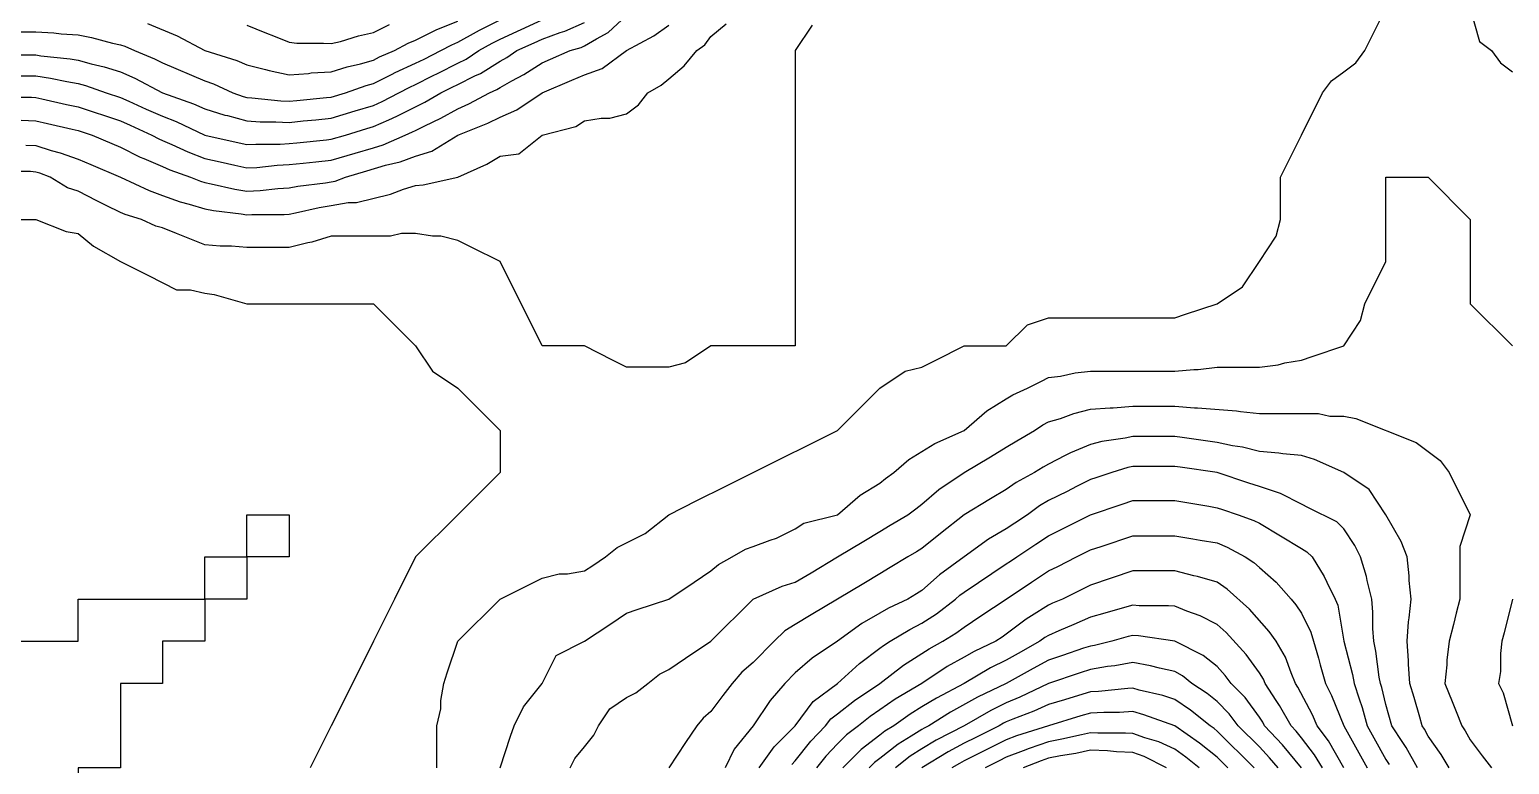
# Model space of a CAD drawing. Header units: inches. Extents: x 794995 to 811195, y 2485918 to 2508058.
# Drawn here: x 797181 to 798233, y 2488831 to 2489353 of the extents above; entities that cross this region are included whole.
import ezdxf

# ---------------------------------------------------------------- set-up
doc = ezdxf.new("R2010")
doc.units = ezdxf.units.IN
doc.header["$MEASUREMENT"] = 0
doc.layers.add('contour', color=7, linetype='Continuous')

msp = doc.modelspace()

# ---------------------------------------------------------------- linework, layer by layer
at = {"layer": 'contour'}
for points in [[(797158.3, 2489305.2), (797182, 2489305.2), (797185.2, 2489305), (797189.4, 2489304.1), (797207, 2489300.2), (797215.2, 2489298.4), (797245.2, 2489288.4), (797252.1, 2489285.3), (797267.7, 2489278.4), (797272.6, 2489275.8), (797275.2, 2489274.6), (797281.8, 2489271.7), (797293.2, 2489266.4), (797305.2, 2489261.7), (797316.1, 2489259.3), (797326.6, 2489256.9), (797335.2, 2489255), (797342.2, 2489255.4), (797356.6, 2489256.9), (797365.2, 2489257.4), (797375.2, 2489258.4), (797384.2, 2489259.3), (797395.2, 2489260.4), (797412.3, 2489265.5), (797425.2, 2489269.4), (797432.1, 2489271.4), (797447.7, 2489278.4), (797452.9, 2489280.6), (797455.2, 2489281.7), (797461.8, 2489285), (797473.2, 2489290.4), (797485.2, 2489297.1), (797493, 2489300.5), (797507.7, 2489308.4), (797512.9, 2489310.7), (797515.2, 2489312.1), (797523.7, 2489316.9), (797532.1, 2489321.4), (797545.2, 2489329.8), (797551.2, 2489332.4), (797565.2, 2489338.4), (797572.9, 2489340.7), (797575.2, 2489341.7), (797583.7, 2489346.9), (797592.1, 2489351.4), (797605.2, 2489363.4)], [(797470.2, 2488828.4), (797470.2, 2488858.4), (797473.2, 2488870.4), (797473.2, 2488876.4), (797475.2, 2488888.4), (797477.7, 2488895.9), (797485.2, 2488918.4), (797515.2, 2488948.4), (797535.2, 2488958.4), (797545.2, 2488963.4), (797557.2, 2488966.4), (797563.2, 2488966.4), (797575.2, 2488968.4), (797581.2, 2488972.4), (797590.2, 2488978.4), (797598.5, 2488985), (797605.2, 2488988.4), (797618.5, 2488995), (797635.2, 2489008.4), (797655.2, 2489018.4), (797675.2, 2489028.4), (797695.2, 2489038.4), (797715.2, 2489048.4), (797735.2, 2489058.4), (797755.2, 2489068.4), (797785.2, 2489098.4), (797803.2, 2489110.4), (797815.2, 2489113.4), (797825.2, 2489118.4), (797845.2, 2489128.4), (797875.2, 2489128.4), (797890.2, 2489143.4), (797905.2, 2489148.4), (797995.2, 2489148.4), (798002.7, 2489150.9), (798025.2, 2489158.4), (798043.2, 2489170.4), (798055.2, 2489188.4), (798067.2, 2489206.4), (798070.2, 2489218.4), (798070.2, 2489248.4), (798085.2, 2489278.4), (798100.2, 2489308.4), (798106.6, 2489316.9), (798115.2, 2489323.4), (798123.7, 2489329.8), (798130.2, 2489338.4), (798145.2, 2489368.4)], [(798205.2, 2489368.4), (798211.8, 2489345), (798220.2, 2489338.4), (798226.6, 2489329.8), (798235.2, 2489323.4)], [(797155.2, 2489351.7), (797185.2, 2489351.7), (797197.8, 2489351), (797203.2, 2489350.4), (797215.2, 2489349.6), (797224.6, 2489347.8), (797239.7, 2489343.8), (797245.2, 2489342.6), (797248.3, 2489341.5), (797255.2, 2489338.4), (797269.4, 2489332.6), (797275.2, 2489329.8), (797305.2, 2489316.9), (797311.5, 2489314.7), (797325.2, 2489308.4), (797332.6, 2489305.8), (797335.2, 2489305), (797338.7, 2489304.8), (797359.4, 2489302.6), (797365.2, 2489302.4), (797370.6, 2489302.9), (797391.8, 2489305), (797395.2, 2489305.4), (797405.2, 2489308.4), (797419.9, 2489313.6), (797425.2, 2489315), (797438.5, 2489321.7), (797440.7, 2489322.8), (797455.2, 2489329.4), (797461.2, 2489332.4), (797473.2, 2489338.4), (797480.9, 2489342.6), (797485.2, 2489344.4), (797498.5, 2489351.7), (797500.6, 2489352.9), (797515.2, 2489360.2)], [(797155.2, 2489335.4), (797185.2, 2489335.4), (797188.7, 2489334.8), (797209.4, 2489332.6), (797215.2, 2489331.7), (797224.4, 2489329.1), (797233.7, 2489326.9), (797245.2, 2489323.4), (797255.6, 2489318.8), (797275.2, 2489308.4), (797297.3, 2489300.5), (797305.2, 2489297.1), (797319.4, 2489292.6), (797321.3, 2489292.2), (797335.2, 2489288.4), (797344.6, 2489287.8), (797355.7, 2489287.8), (797365.2, 2489287.4), (797375.2, 2489288.4), (797384.2, 2489289.3), (797395.2, 2489290.4), (797412.3, 2489295.5), (797425.2, 2489299.4), (797431.4, 2489302.2), (797443.2, 2489308.4), (797451, 2489312.5), (797455.2, 2489314.4), (797467.2, 2489320.4), (797471.2, 2489322.4), (797485.2, 2489329.4), (797491.2, 2489332.4), (797500.2, 2489338.4), (797509.7, 2489343.8), (797515.2, 2489346.5), (797545.2, 2489360.2)], [(797155.2, 2489320.4), (797185.2, 2489320.4), (797195.6, 2489318.8), (797207.2, 2489316.4), (797215.2, 2489315), (797220.4, 2489313.6), (797235.2, 2489308.4), (797245.2, 2489305), (797251.2, 2489302.4), (797263.6, 2489296.8), (797275.2, 2489291.7), (797284.8, 2489288), (797305.2, 2489278.4), (797329.7, 2489272.9), (797335.2, 2489271.7), (797341.5, 2489272), (797358.8, 2489272), (797365.2, 2489272.4), (797370.6, 2489272.9), (797391.8, 2489275), (797395.2, 2489275.4), (797405.2, 2489278.4), (797420.5, 2489283), (797425.2, 2489284.4), (797436.1, 2489289.3), (797441.8, 2489291.7), (797455.2, 2489298.4), (797461.8, 2489301.7), (797473.2, 2489308.4), (797481.2, 2489312.4), (797485.2, 2489314.4), (797497.2, 2489320.4), (797501.3, 2489322.2), (797515.2, 2489330.9), (797520, 2489333.6), (797527.2, 2489338.4), (797539.5, 2489344), (797545.2, 2489346.5), (797558, 2489351.2), (797561.3, 2489352.2), (797575.2, 2489358.4)], [(797737.2, 2489356.4), (797725.2, 2489338.4), (797725.2, 2489128.4), (797695.2, 2489128.4), (797665.2, 2489128.4), (797647.2, 2489116.4), (797635.2, 2489113.4), (797605.2, 2489113.4), (797595.2, 2489118.4), (797575.2, 2489128.4), (797545.2, 2489128.4), (797515.2, 2489188.4), (797495.2, 2489198.4), (797485.2, 2489203.4), (797473.2, 2489206.4), (797467.2, 2489206.4), (797455.2, 2489208.4), (797445.2, 2489208.4), (797437.2, 2489206.4), (797395.2, 2489206.4), (797381.3, 2489202.2), (797378.5, 2489201.7), (797365.2, 2489198.4), (797335.2, 2489198.4), (797324.2, 2489199.3), (797316.1, 2489199.3), (797305.2, 2489200.4), (797292.3, 2489205.5), (797285.2, 2489208.4), (797275.2, 2489212.4), (797270.5, 2489213.7), (797260.2, 2489218.4), (797248.7, 2489221.9), (797245.2, 2489223.4), (797235.2, 2489228.4), (797228.5, 2489231.7), (797215.2, 2489238.4), (797207.7, 2489240.9), (797195.2, 2489248.4), (797188, 2489251.2), (797185.2, 2489252.1), (797181.2, 2489252.4), (797159.2, 2489252.4)], [(797174.6, 2489289), (797185.2, 2489288.4), (797193.3, 2489286.5), (797210.9, 2489282.6), (797215.2, 2489281.7), (797225.2, 2489278.4), (797239.2, 2489272.4), (797245.2, 2489269.8), (797259.4, 2489262.6), (797261.8, 2489261.7), (797275.2, 2489255.9), (797280.4, 2489253.6), (797295.2, 2489248.4), (797302.3, 2489245.5), (797305.2, 2489244.6), (797309.8, 2489243.7), (797326.6, 2489239.8), (797335.2, 2489238.4), (797344.6, 2489238.9), (797357.2, 2489240.4), (797365.2, 2489240.9), (797371.5, 2489242), (797391.2, 2489244.4), (797395.2, 2489245), (797398, 2489245.5), (797405.2, 2489248.4), (797420.5, 2489253), (797433.7, 2489256.9), (797444.2, 2489259.3), (797455.2, 2489263.4), (797466.6, 2489266.9), (797485.2, 2489278.4), (797506.6, 2489286.9), (797515.2, 2489291.2), (797527.2, 2489296.4), (797545.2, 2489308.4), (797566.2, 2489317.4), (797575.2, 2489321.2), (797587.8, 2489325.7), (797605.2, 2489338.4), (797624.6, 2489349), (797635.2, 2489356.4)], [(797178.1, 2489271.3), (797185.2, 2489270.9), (797196.1, 2489267.5), (797202.5, 2489265.7), (797215.2, 2489261.2), (797224.2, 2489257.4), (797245.2, 2489248.4), (797265.7, 2489238.9), (797275.2, 2489235.5), (797287.8, 2489231), (797294.2, 2489229.3), (797305.2, 2489225.9), (797311.5, 2489224.7), (797331.2, 2489222.4), (797335.2, 2489221.7), (797338.7, 2489221.9), (797361.6, 2489221.9), (797365.2, 2489222.1), (797369.8, 2489223), (797386.6, 2489226.9), (797395.2, 2489228.4), (797407.2, 2489230.4), (797413.2, 2489230.4), (797437.2, 2489236.4), (797446.6, 2489239.8), (797455.2, 2489242.4), (797460.6, 2489242.9), (797485.2, 2489248.4), (797505.9, 2489257.6), (797515.2, 2489263.4), (797528.5, 2489265), (797545.2, 2489278.4), (797569.2, 2489284.4), (797575.2, 2489288.4), (797587.2, 2489290.4), (797593.2, 2489290.4), (797605.2, 2489293.4), (797613.7, 2489299.8), (797620.2, 2489308.4), (797629.7, 2489313.8), (797635.2, 2489318.4), (797646.1, 2489327.5), (797655.2, 2489338.4), (797660.9, 2489342.6), (797665.2, 2489348.4), (797676.1, 2489357.5)], [(797264.6, 2489357.8), (797285.7, 2489349), (797305.2, 2489338.4), (797328.1, 2489331.3), (797335.2, 2489328.4), (797348.5, 2489325), (797351, 2489324.2), (797365.2, 2489321.2), (797379, 2489322.2), (797381, 2489322.5), (797395.2, 2489323.4), (797406.6, 2489326.9), (797415.9, 2489329.1), (797425.2, 2489331.7), (797429.6, 2489333.9), (797440.2, 2489338.4), (797449.9, 2489343.6), (797455.2, 2489345.9), (797470.2, 2489353.4), (797485.2, 2489359.4)], [(797335.2, 2489356.4), (797348, 2489351.2), (797355.2, 2489348.4), (797365.2, 2489344.4), (797370.6, 2489343.8), (797389.7, 2489343.8), (797395.2, 2489343.4), (797401.8, 2489345), (797414.6, 2489349), (797425.2, 2489351.2), (797436.6, 2489356.9)], [(797515.2, 2488828.4), (797522.7, 2488850.9), (797525.2, 2488858.4), (797531.8, 2488871.7), (797545.2, 2488888.4), (797555.2, 2488908.4), (797575.2, 2488918.4), (797593.2, 2488930.4), (797605.2, 2488938.4), (797612.7, 2488940.9), (797635.2, 2488948.4), (797653.2, 2488960.4), (797665.2, 2488968.4), (797670.6, 2488972.9), (797680.2, 2488978.4), (797689.7, 2488983.8), (797695.2, 2488985.9), (797707.2, 2488990.4), (797711.8, 2488991.7), (797725.2, 2488998.4), (797731.2, 2489002.4), (797755.2, 2489008.4), (797771.3, 2489022.2), (797785.2, 2489030.9), (797789.4, 2489034.1), (797795.2, 2489038.4), (797805.9, 2489047.6), (797824.4, 2489059.1), (797845.2, 2489068.4), (797861.3, 2489082.2), (797875.2, 2489090.9), (797879.8, 2489093.7), (797890.2, 2489098.4), (797900.2, 2489103.4), (797905.2, 2489105.9), (797913.7, 2489106.9), (797924.2, 2489109.3), (797935.2, 2489110.4), (797995.2, 2489110.4), (798008.5, 2489111.7), (798011.8, 2489111.7), (798025.2, 2489113.4), (798055.2, 2489113.4), (798068.5, 2489115), (798073.2, 2489116.4), (798085.2, 2489118.4), (798092.7, 2489120.9), (798115.2, 2489128.4), (798127.2, 2489146.4), (798130.2, 2489158.4), (798145.2, 2489188.4), (798145.2, 2489218.4), (798145.2, 2489248.4), (798175.2, 2489248.4), (798205.2, 2489218.4), (798205.2, 2489158.4), (798235.2, 2489128.4)], [(797125.2, 2489218.4), (797185.2, 2489218.4), (797206.6, 2489209.8), (797215.2, 2489208.4), (797226.1, 2489199.3), (797245.2, 2489188.4), (797265.2, 2489178.4), (797285.2, 2489168.4), (797295.2, 2489168.4), (797305.2, 2489165.9), (797311.8, 2489165), (797335.2, 2489158.4), (797425.2, 2489158.4), (797455.2, 2489128.4), (797467.2, 2489110.4), (797485.2, 2489098.4), (797515.2, 2489068.4), (797515.2, 2489038.4), (797485.2, 2489008.4), (797455.2, 2488978.4), (797440.2, 2488948.4), (797425.2, 2488918.4), (797410.2, 2488888.4), (797395.2, 2488858.4), (797380.2, 2488828.4)], [(797565.2, 2488828.4), (797568.5, 2488835), (797575.2, 2488843.4), (797581.8, 2488851.7), (797585.2, 2488858.4), (797593.2, 2488870.4), (797605.2, 2488878.4), (797611.8, 2488881.7), (797620.2, 2488888.4), (797628.5, 2488895), (797635.2, 2488898.4), (797647.2, 2488906.4), (797665.2, 2488918.4), (797695.2, 2488948.4), (797715.9, 2488957.6), (797725.2, 2488960.4), (797736.4, 2488967.1), (797755.2, 2488978.4), (797773.9, 2488989.6), (797785.2, 2488996.4), (797792.7, 2489000.9), (797805.2, 2489008.4), (797810.9, 2489012.6), (797815.2, 2489015.9), (797827.2, 2489026.4), (797845.2, 2489038.4), (797863.9, 2489049.6), (797875.2, 2489056.4), (797882.7, 2489060.9), (797895.2, 2489068.4), (797901.2, 2489072.4), (797905.2, 2489074.4), (797913.7, 2489076.9), (797923.2, 2489080.4), (797935.2, 2489083.4), (797949, 2489084.5), (797951.3, 2489084.5), (797965.2, 2489085.5), (797995.2, 2489085.5), (798009, 2489084.5), (798011.3, 2489084.5), (798039, 2489082.2), (798041.8, 2489081.7), (798055.2, 2489080.4), (798097.2, 2489080.4), (798105.2, 2489078.4), (798115.2, 2489078.4), (798123.7, 2489076.9), (798166.6, 2489059.8), (798183.7, 2489046.9), (798190.2, 2489038.4), (798205.2, 2489008.4), (798197.7, 2488985.9), (798197.7, 2488948.4), (798195.2, 2488938.4), (798193.2, 2488930.4), (798190.2, 2488918.4), (798188.5, 2488905), (798188.5, 2488901.7), (798187.2, 2488888.4), (798192.3, 2488875.5), (798195.2, 2488868.4), (798199.2, 2488858.4), (798201.6, 2488854.8), (798205.2, 2488848.4), (798213.7, 2488836.9), (798220.2, 2488828.4)], [(798190.2, 2488828.4), (798184.6, 2488837.8), (798175.2, 2488850.9), (798172.6, 2488855.8), (798170.9, 2488858.4), (798169.2, 2488864.4), (798165.2, 2488878.4), (798162.3, 2488888.4), (798161.3, 2488902.2), (798161.3, 2488904.5), (798160.2, 2488918.4), (798161.3, 2488932.2), (798161.8, 2488935), (798163.2, 2488948.4), (798161.8, 2488961.7), (798161.8, 2488965), (798160.2, 2488978.4), (798156.1, 2488989.3), (798145.2, 2489008.4), (798133.2, 2489026.4), (798115.2, 2489038.4), (798094.4, 2489047.6), (798085.2, 2489050.4), (798071.8, 2489051.7), (798069, 2489052.2), (798055.2, 2489053.4), (798043.2, 2489056.4), (798036.1, 2489057.5), (798025.2, 2489059.8), (798000.2, 2489063.4), (797995.2, 2489064.1), (797965.2, 2489064.1), (797959.7, 2489062.9), (797943.2, 2489060.4), (797935.2, 2489058.4), (797921, 2489052.5), (797917.2, 2489050.4), (797905.2, 2489044.4), (797901.4, 2489042.1), (797895.2, 2489038.4), (797882.2, 2489031.3), (797875.2, 2489026.4), (797863.9, 2489019.6), (797845.2, 2489008.4), (797828.5, 2488995), (797815.2, 2488984.4), (797811.4, 2488982.1), (797805.2, 2488978.4), (797792.7, 2488970.9), (797785.2, 2488966.4), (797773.9, 2488959.6), (797755.2, 2488948.4), (797736.4, 2488937.1), (797725.2, 2488930.4), (797717.7, 2488925.9), (797710.2, 2488918.4), (797695.2, 2488903.4), (797687.2, 2488896.4), (797680.2, 2488888.4), (797673.7, 2488879.8), (797665.2, 2488868.4), (797659.7, 2488863.8), (797655.2, 2488858.4), (797647.2, 2488846.4), (797635.2, 2488828.4)], [(798167.7, 2488828.4), (798159.6, 2488842.8), (798157.2, 2488846.4), (798149.4, 2488858.4), (798145.2, 2488873.4), (798142.3, 2488885.5), (798141.4, 2488888.4), (798140.5, 2488893), (798138.1, 2488911.3), (798136.6, 2488918.4), (798135.9, 2488927.6), (798135.9, 2488939.1), (798135.2, 2488948.4), (798131.8, 2488961.7), (798131.3, 2488964.5), (798127.2, 2488978.4), (798123.2, 2488986.4), (798115.2, 2488998.4), (798110.2, 2489003.4), (798090.2, 2489013.4), (798085.2, 2489015.9), (798070.2, 2489023.4), (798055.2, 2489028.4), (798047.7, 2489030.9), (798025.2, 2489038.4), (797998.9, 2489042.1), (797995.2, 2489042.6), (797965.2, 2489042.6), (797961.6, 2489041.9), (797950.2, 2489038.4), (797938.9, 2489034.6), (797935.2, 2489033.4), (797925.2, 2489028.4), (797918.5, 2489025), (797905.2, 2489018.4), (797898.8, 2489014.7), (797890.2, 2489008.4), (797881.2, 2489002.4), (797875.2, 2488998.4), (797862.5, 2488991), (797845.2, 2488978.4), (797827.8, 2488965.7), (797815.2, 2488954.4), (797811.4, 2488952.1), (797805.2, 2488948.4), (797791.5, 2488942), (797785.2, 2488938.4), (797772.5, 2488931), (797755.2, 2488918.4), (797737.2, 2488906.4), (797725.2, 2488895.9), (797717.7, 2488888.4), (797707.2, 2488876.4), (797695.2, 2488858.4), (797681.8, 2488841.7), (797675.2, 2488828.4)], [(797699.4, 2488828.4), (797710.2, 2488843.4), (797725.2, 2488858.4), (797737.8, 2488875.7), (797755.2, 2488888.4), (797770.9, 2488902.6), (797785.2, 2488913.4), (797788, 2488915.5), (797792.7, 2488918.4), (797806.6, 2488926.9), (797815.2, 2488931.2), (797825.6, 2488937.9), (797839.2, 2488948.4), (797842.3, 2488951.2), (797845.2, 2488953.4), (797875.2, 2488973.4), (797878.2, 2488975.4), (797882.7, 2488978.4), (797896.2, 2488987.4), (797905.2, 2488993.4), (797915.2, 2488998.4), (797935.2, 2489008.4), (797957.7, 2489015.9), (797965.2, 2489018.4), (797995.2, 2489018.4), (798019.2, 2489014.4), (798025.2, 2489013.4), (798028.9, 2489012.1), (798040.2, 2489008.4), (798051.2, 2489004.4), (798055.2, 2489002.4), (798085.2, 2488984.4), (798088.9, 2488982.1), (798092.7, 2488978.4), (798101.3, 2488964.5), (798103.2, 2488960.4), (798109.2, 2488948.4), (798110.9, 2488944.1), (798115.2, 2488918.4), (798121.5, 2488894.7), (798122.7, 2488888.4), (798126.1, 2488877.5), (798128.2, 2488871.4), (798131.8, 2488858.4), (798136.6, 2488849.8), (798145.2, 2488834.4), (798147.6, 2488830.8)], [(797155.2, 2488918.4), (797185.2, 2488918.4), (797215.2, 2488918.4), (797215.2, 2488948.4), (797275.2, 2488948.4), (797305.2, 2488948.4), (797305.2, 2488978.4), (797335.2, 2488978.4), (797335.2, 2489008.4), (797365.2, 2489008.4), (797365.2, 2488978.4), (797335.2, 2488978.4), (797335.2, 2488948.4), (797305.2, 2488948.4), (797305.2, 2488918.4), (797275.2, 2488918.4), (797275.2, 2488888.4), (797245.2, 2488888.4), (797245.2, 2488858.4), (797245.2, 2488828.4), (797215.2, 2488828.4), (797215.2, 2488798.4), (797125.2, 2488798.4)], [(797722.7, 2488830.9), (797725.2, 2488833.4), (797736.3, 2488847.3), (797746.6, 2488858.4), (797750.4, 2488863.2), (797755.2, 2488866.9), (797767.2, 2488876.4), (797785.2, 2488888.4), (797802.1, 2488901.4), (797815.2, 2488909.8), (797820.4, 2488913.1), (797830.2, 2488918.4), (797839.4, 2488924.1), (797845.2, 2488928.4), (797857.2, 2488936.4), (797875.2, 2488948.4), (797893.2, 2488960.4), (797905.2, 2488968.4), (797911.8, 2488971.7), (797925.2, 2488978.4), (797931.8, 2488981.7), (797935.2, 2488983.4), (797942.7, 2488985.9), (797965.2, 2488993.4), (797995.2, 2488993.4), (798008, 2488991.2), (798013.2, 2488990.4), (798025.2, 2488988.4), (798032.2, 2488985.4), (798045.2, 2488978.4), (798051.2, 2488974.4), (798055.2, 2488970.9), (798067.2, 2488960.4), (798077.7, 2488948.4), (798081.2, 2488944.4), (798085.2, 2488938.4), (798091.8, 2488925), (798093.7, 2488918.4), (798097.2, 2488906.4), (798098.5, 2488901.7), (798102.3, 2488888.4), (798106.6, 2488879.8), (798115.2, 2488858.4), (798125.9, 2488839.1), (798131.8, 2488828.4)], [(798115.2, 2488828.4), (798104.4, 2488847.6), (798096.4, 2488858.4), (798093, 2488866.2), (798082.6, 2488885.8), (798080.9, 2488888.4), (798077.7, 2488895.9), (798073.9, 2488907.1), (798067.2, 2488918.4), (798062.2, 2488925.4), (798048.1, 2488941.3), (798032.2, 2488955.4), (798025.2, 2488960.4), (798011.3, 2488964.5), (798008.5, 2488965), (797995.2, 2488968.4), (797965.2, 2488968.4), (797935.2, 2488958.4), (797928.5, 2488955), (797915.2, 2488948.4), (797908.2, 2488945.4), (797905.2, 2488944.1), (797893.2, 2488936.4), (797889.4, 2488934.1), (797875.2, 2488923.4), (797872.2, 2488921.4), (797867.7, 2488918.4), (797852.4, 2488911.2), (797845.2, 2488907.1), (797833.2, 2488900.4), (797815.2, 2488888.4), (797796.3, 2488877.3), (797785.2, 2488869.6), (797778.5, 2488865), (797770.2, 2488858.4), (797761.6, 2488851.9), (797755.2, 2488845.5), (797746.9, 2488836.6), (797740.2, 2488828.4)], [(798100.2, 2488828.4), (798094.5, 2488837.7), (798085.2, 2488849.8), (798081.3, 2488854.5), (798077.7, 2488858.4), (798069.6, 2488872.8), (798067.2, 2488876.4), (798059.4, 2488888.4), (798058.2, 2488891.4), (798055.2, 2488895.9), (798045.7, 2488908.9), (798031.5, 2488924.7), (798025.2, 2488930.4), (798013.2, 2488936.4), (798003.7, 2488939.8), (797995.2, 2488943.4), (797990.5, 2488943.7), (797969.8, 2488943.7), (797965.2, 2488944.1), (797959.2, 2488942.4), (797945.2, 2488938.4), (797935.2, 2488935.5), (797923.2, 2488930.4), (797912.7, 2488925.9), (797905.2, 2488922.6), (797902.6, 2488921), (797899.2, 2488918.4), (797883.7, 2488909.8), (797875.2, 2488905), (797864, 2488899.5), (797845.2, 2488888.4), (797825.5, 2488878), (797815.2, 2488871.7), (797806.9, 2488866.6), (797795.2, 2488858.4), (797788.9, 2488854.6), (797785.2, 2488851.7), (797772, 2488841.5), (797758.9, 2488828.4)], [(798235.2, 2488948.4), (798229.2, 2488924.4), (798227.7, 2488918.4), (798226.6, 2488909.8), (798226.6, 2488896.9), (798225.2, 2488888.4), (798228.5, 2488881.7), (798235.2, 2488858.4)], [(798085.2, 2488828.4), (798071.6, 2488844.8), (798058.9, 2488858.4), (798057.6, 2488860.8), (798055.2, 2488864.4), (798045.2, 2488878.4), (798035.2, 2488888.4), (798030.9, 2488894.1), (798025.2, 2488900.4), (798015.2, 2488908.4), (797995.2, 2488918.4), (797969.2, 2488922.4), (797965.2, 2488922.6), (797961.8, 2488921.7), (797950.2, 2488918.4), (797938, 2488915.5), (797935.2, 2488915), (797930.2, 2488913.4), (797915.2, 2488908.4), (797905.2, 2488905), (797894.4, 2488899.1), (797875.2, 2488888.4), (797854.8, 2488878.7), (797835.5, 2488868), (797820.2, 2488858.4), (797816.9, 2488856.6), (797815.2, 2488855.6), (797807.7, 2488850.9), (797798.3, 2488845.2), (797785.2, 2488835), (797781.4, 2488832.1), (797777.7, 2488828.4)], [(798068.5, 2488828.4), (798062.4, 2488835.6), (798055.2, 2488843.4), (798040.2, 2488858.4), (798033.7, 2488866.9), (798025.2, 2488875.5), (798018, 2488881.2), (798007.2, 2488888.4), (798000.6, 2488893.8), (797995.2, 2488896.9), (797984.2, 2488899.3), (797977.8, 2488901), (797965.2, 2488903.4), (797952.5, 2488901), (797947.2, 2488900.4), (797935.2, 2488898.4), (797927.7, 2488895.9), (797905.2, 2488888.4), (797884.8, 2488878.7), (797875.2, 2488874.7), (797864.2, 2488869.3), (797845.2, 2488858.4), (797825.4, 2488848.1), (797815.2, 2488842), (797806.8, 2488836.7), (797796.4, 2488828.4)], [(798051.4, 2488828.4), (798025.2, 2488854.6), (798023.1, 2488856.3), (798020.2, 2488858.4), (798006.3, 2488869.5), (797995.2, 2488877.1), (797986.6, 2488879.8), (797969.8, 2488883.7), (797965.2, 2488885), (797961.6, 2488884.8), (797940.9, 2488882.6), (797935.2, 2488882.4), (797926.6, 2488879.8), (797916.7, 2488876.8), (797905.2, 2488873.4), (797894.8, 2488868.7), (797879.8, 2488863), (797875.2, 2488861.1), (797873.3, 2488860.2), (797870.2, 2488858.4), (797853.5, 2488850), (797845.2, 2488845.9), (797833.8, 2488839.7), (797815.2, 2488828.4)], [(798032.7, 2488828.4), (798025.2, 2488835.9), (798012.7, 2488845.9), (797995.2, 2488858.4), (797973, 2488866.2), (797965.2, 2488868.4), (797955.7, 2488867.8), (797944.6, 2488867.8), (797935.2, 2488867.4), (797928.2, 2488865.3), (797905.2, 2488858.4), (797882.4, 2488851.1), (797875.2, 2488848.4), (797861.8, 2488841.7), (797855.2, 2488838.4), (797845.2, 2488833.4), (797841.9, 2488831.6), (797836.6, 2488828.4)], [(798012.3, 2488828.4), (798002.9, 2488836.1), (797995.2, 2488841.7), (797983.6, 2488846.8), (797973.7, 2488849.8), (797965.2, 2488852.9), (797959.9, 2488853.1), (797940.4, 2488853.1), (797935.2, 2488853.4), (797928.8, 2488852), (797914.8, 2488848.7), (797905.2, 2488846.8), (797891.4, 2488842.1), (797887.2, 2488840.4), (797875.2, 2488835.9), (797870.2, 2488833.4), (797860.2, 2488828.4)], [(797989.2, 2488828.4), (797973.2, 2488836.4), (797965.2, 2488839.3), (797953.7, 2488839.8), (797947.2, 2488840.4), (797935.2, 2488840.9), (797924.8, 2488838.7), (797913.7, 2488836.9), (797905.2, 2488835.3), (797900, 2488833.5), (797887.2, 2488828.4)]]:
    msp.add_lwpolyline(points, dxfattribs=at)

doc.saveas('drawing.dxf')
